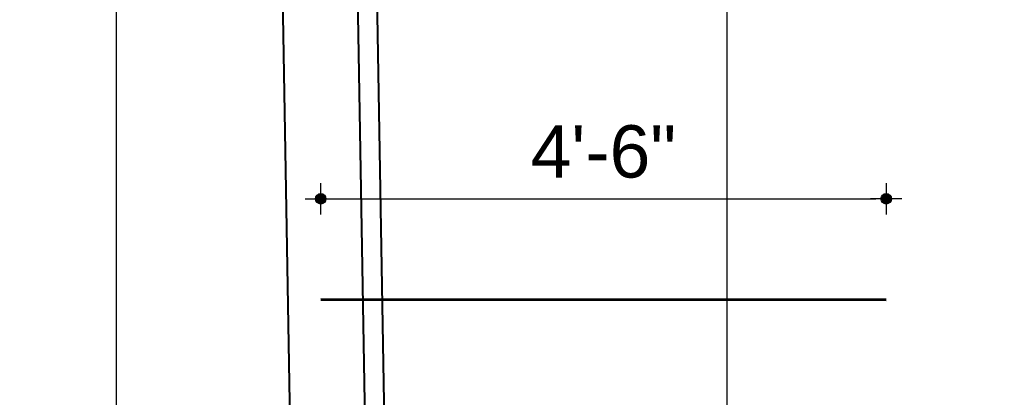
# Model space of a CAD drawing. Header units: inches. Extents: x -4597 to 93300, y -11124 to 5932.
# Drawn here: x 388 to 481.2, y -9831.2 to -9795.1 of the extents above; entities that cross this region are included whole.
import ezdxf

# ---------------------------------------------------------------- set-up
doc = ezdxf.new("R2010")
doc.units = ezdxf.units.IN
doc.header["$LTSCALE"] = 0.5
doc.header["$MEASUREMENT"] = 0
doc.header["$PDMODE"] = 66
for name, color, linetype, lineweight in [('DIM_LINE', 165, 'Continuous', 15), ('hatch', 9, 'Continuous', 0), ('ST-REINFOR', 201, 'Continuous', 40), ('Toilet', 7, 'Continuous', 25)]:
    doc.layers.add(name, color=color, linetype=linetype, lineweight=lineweight)
doc.styles.get("Standard").update_dxf_attribs({"font": 'arial.ttf'})
doc.dimstyles.new('S8', dxfattribs={"dimtxt": 5, "dimasz": 1, "dimexe": 6, "dimexo": 18, "dimgap": 1.9375, "dimtad": 1, "dimdec": 0, "dimzin": 3, "dimdsep": 46, "dimlunit": 4, "dimtxsty": 'Standard', "dimblk": 'dot 2', "dimcen": 12, "dimse1": 1, "dimse2": 1, "dimclrd": 1, "dimclre": 1, "dimclrt": 256, "dimadec": 0, "dimazin": 0, "dimtfac": 0.75, "dimtdec": 0, "dimtix": 1, "dimtmove": 1, "dimatfit": 3, "dimldrblk": 'DOT', "dimfxl": 1, "dimtolj": 1, "dimtzin": 0, "dimlwd": 9, "dimlwe": 9, "dimarcsym": 0})

# ---------------------------------------------------------------- blocks, each defined once
blk = doc.blocks.new('dot1')
at = {"layer": 'hatch'}
h = blk.add_hatch(color=256, dxfattribs=at)
edge = h.paths.add_edge_path()
edge.add_arc((0, 0), 1, 0, 360)
for p, q in [((0, 3), (0, -3)), ((3, 0), (-3, 0))]:
    blk.add_line(p, q, dxfattribs=at)
blk.add_circle((0, 0), 1, dxfattribs=at)
blk = doc.blocks.new('dot 2')
at = {"layer": 'hatch', "xscale": 0.5, "yscale": 0.5, "zscale": 0.5}
blk.add_blockref('dot1', (0, 0), dxfattribs=at)
blk = doc.blocks.new('*D248')
at = {"layer": 'Defpoints', "color": 0, "transparency": 16777216}
for p in [(413.165, -9792.037), (397.284, -9917.037), (415.565, -9917.037)]:
    blk.add_point(p, dxfattribs=at)
at = {"layer": 'Toilet', "color": 1, "lineweight": 9, "transparency": 16777216}
blk.add_line((397.284, -9793.037), (397.284, -9916.037), dxfattribs=at)
for p, rotation in [((397.284, -9792.037), 90), ((397.284, -9917.037), 270)]:
    blk.add_blockref('dot 2', p, dxfattribs=dict(at, rotation=rotation))
at = {"layer": 'Toilet', "transparency": 16777216, "insert": (392.794, -9854.537), "char_height": 5, "attachment_point": 5, "rotation": 90}
blk.add_mtext('\\A1;10\'-5"', dxfattribs=at)
blk = doc.blocks.new('_Dot')
at = {"color": 0, "linetype": 'ByBlock', "lineweight": -2}
blk.add_line((-0.5, 0), (-1, 0), dxfattribs=at)
at = {"color": 0, "linetype": 'ByBlock', "const_width": 0.5}
blk.add_lwpolyline([(-0.25, 0, 1), (0.25, 0, 1)], format="xyb", close=True, dxfattribs=at)
blk = doc.blocks.new('*D165')
at = {"layer": 'Defpoints', "color": 0, "transparency": 16777216}
for p in [(373.13, -9685.037), (519.247, -9685.037), (683.612, -10166.739)]:
    blk.add_point(p, dxfattribs=at)
at = {"layer": 'Toilet', "color": 1, "lineweight": 9, "transparency": 16777216}
blk.add_line((373.13, -10165.739), (373.13, -9686.037), dxfattribs=at)
for p, rotation in [((373.13, -9685.037), 90), ((373.13, -10166.739), 270)]:
    blk.add_blockref('dot 2', p, dxfattribs=dict(at, rotation=rotation))
at = {"layer": 'Toilet', "transparency": 16777216, "insert": (368.64, -9925.888), "char_height": 5, "attachment_point": 5, "rotation": 90}
blk.add_mtext('\\A1;40\'-2"', dxfattribs=at)
blk = doc.blocks.new('*D166')
at = {"layer": 'Defpoints', "color": 0, "transparency": 16777216}
for p in [(464.972, -9778.16), (455.605, -10057.809), (465.179, -10057.809)]:
    blk.add_point(p, dxfattribs=at)
at = {"layer": 'DIM_LINE', "color": 1, "lineweight": 9, "transparency": 16777216}
blk.add_line((455.605, -9779.16), (455.605, -10056.809), dxfattribs=at)
for p, rotation in [((455.605, -9778.16), 90), ((455.605, -10057.809), 270)]:
    blk.add_blockref('dot 2', p, dxfattribs=dict(at, rotation=rotation))
at = {"layer": 'DIM_LINE', "transparency": 16777216, "insert": (450.34, -9917.985), "char_height": 5, "attachment_point": 5, "rotation": 90}
blk.add_mtext('\\A1;8mm%%C@ 6" c/c', dxfattribs=at)
blk = doc.blocks.new('*D278')
at = {"layer": 'Defpoints', "color": 0, "transparency": 16777216}
for p in [(384.893, -9785.037), (413.044, -9785.037), (415.444, -9924.037)]:
    blk.add_point(p, dxfattribs=at)
at = {"layer": 'Toilet', "color": 1, "lineweight": 9, "transparency": 16777216}
blk.add_line((384.893, -9923.037), (384.893, -9786.037), dxfattribs=at)
for p, rotation in [((384.893, -9785.037), 90), ((384.893, -9924.037), 270)]:
    blk.add_blockref('dot 2', p, dxfattribs=dict(at, rotation=rotation))
at = {"layer": 'Toilet', "transparency": 16777216, "insert": (380.445, -9854.537), "char_height": 5, "attachment_point": 5, "rotation": 90}
blk.add_mtext('\\A1;11\'-7"', dxfattribs=at)
blk = doc.blocks.new('*D279')
at = {"layer": 'Defpoints', "color": 0, "transparency": 16777216}
for p in [(470.839, -9812.19), (416.824, -9821.816), (470.839, -9821.832)]:
    blk.add_point(p, dxfattribs=at)
at = {"layer": 'Toilet', "color": 1, "lineweight": 9, "transparency": 16777216}
blk.add_line((417.824, -9812.19), (469.839, -9812.19), dxfattribs=at)
at = {"layer": 'Toilet', "color": 1, "lineweight": 9, "transparency": 16777216, "rotation": 180}
blk.add_blockref('dot 2', (416.824, -9812.19), dxfattribs=at)
at = {"layer": 'Toilet', "color": 1, "lineweight": 9, "transparency": 16777216}
blk.add_blockref('dot 2', (470.839, -9812.19), dxfattribs=at)
at = {"layer": 'Toilet', "transparency": 16777216, "insert": (443.831, -9807.7), "char_height": 5, "attachment_point": 5}
blk.add_mtext('\\A1;4\'-6"', dxfattribs=at)

msp = doc.modelspace()

# ---------------------------------------------------------------- linework, layer by layer
msp.add_line((417.82, -9640.569), (427.595, -10228.784))
at = {"layer": 'ST-REINFOR'}
msp.add_line((416.824, -9821.816), (470.839, -9821.832), dxfattribs=at)
at = {"layer": 'Toilet'}
for p, q in [((420.109, -9672.882), (426.752, -10057.626)), ((411.11, -9673.037), (417.753, -10057.781))]:
    msp.add_line(p, q, dxfattribs=at)

# ---------------------------------------------------------------- dimensions: what is measured, and where the dimension line sits
at = {"layer": 'DIM_LINE'}
dim = msp.add_linear_dim(base=(455.605, -10057.809), p1=(464.972, -9778.16), p2=(465.179, -10057.809), angle=90, text='8mm%%C@ 6" c/c', dimstyle='S8', dxfattribs=at)
dim.commit()
dim.dimension.update_dxf_attribs({"geometry": '*D166', "text_midpoint": (450.34, -9917.985)})
at = {"layer": 'Toilet'}
for base, p1, p2, picture, middle in [((373.13, -9685.037), (683.612, -10166.739), (519.247, -9685.037), '*D165', (368.64, -9925.888)), ((384.893, -9785.037), (415.444, -9924.037), (413.044, -9785.037), '*D278', (380.445, -9854.537)), ((397.284, -9917.037), (413.165, -9792.037), (415.565, -9917.037), '*D248', (392.794, -9854.537))]:
    dim = msp.add_linear_dim(base=base, p1=p1, p2=p2, angle=90, dimstyle='S8', override={"dimfxl": 2, "dimfxlon": 1, "dimarcsym": 1}, dxfattribs=at)
    dim.commit()
    dim.dimension.update_dxf_attribs({"geometry": picture, "text_midpoint": middle})
dim = msp.add_linear_dim(base=(470.839, -9812.19), p1=(416.824, -9821.816), p2=(470.839, -9821.832), dimstyle='S8', override={"dimfxl": 2, "dimfxlon": 1, "dimarcsym": 1}, dxfattribs=at)
dim.commit()
dim.dimension.update_dxf_attribs({"geometry": '*D279', "text_midpoint": (443.831, -9807.7)})

doc.saveas('drawing.dxf')
